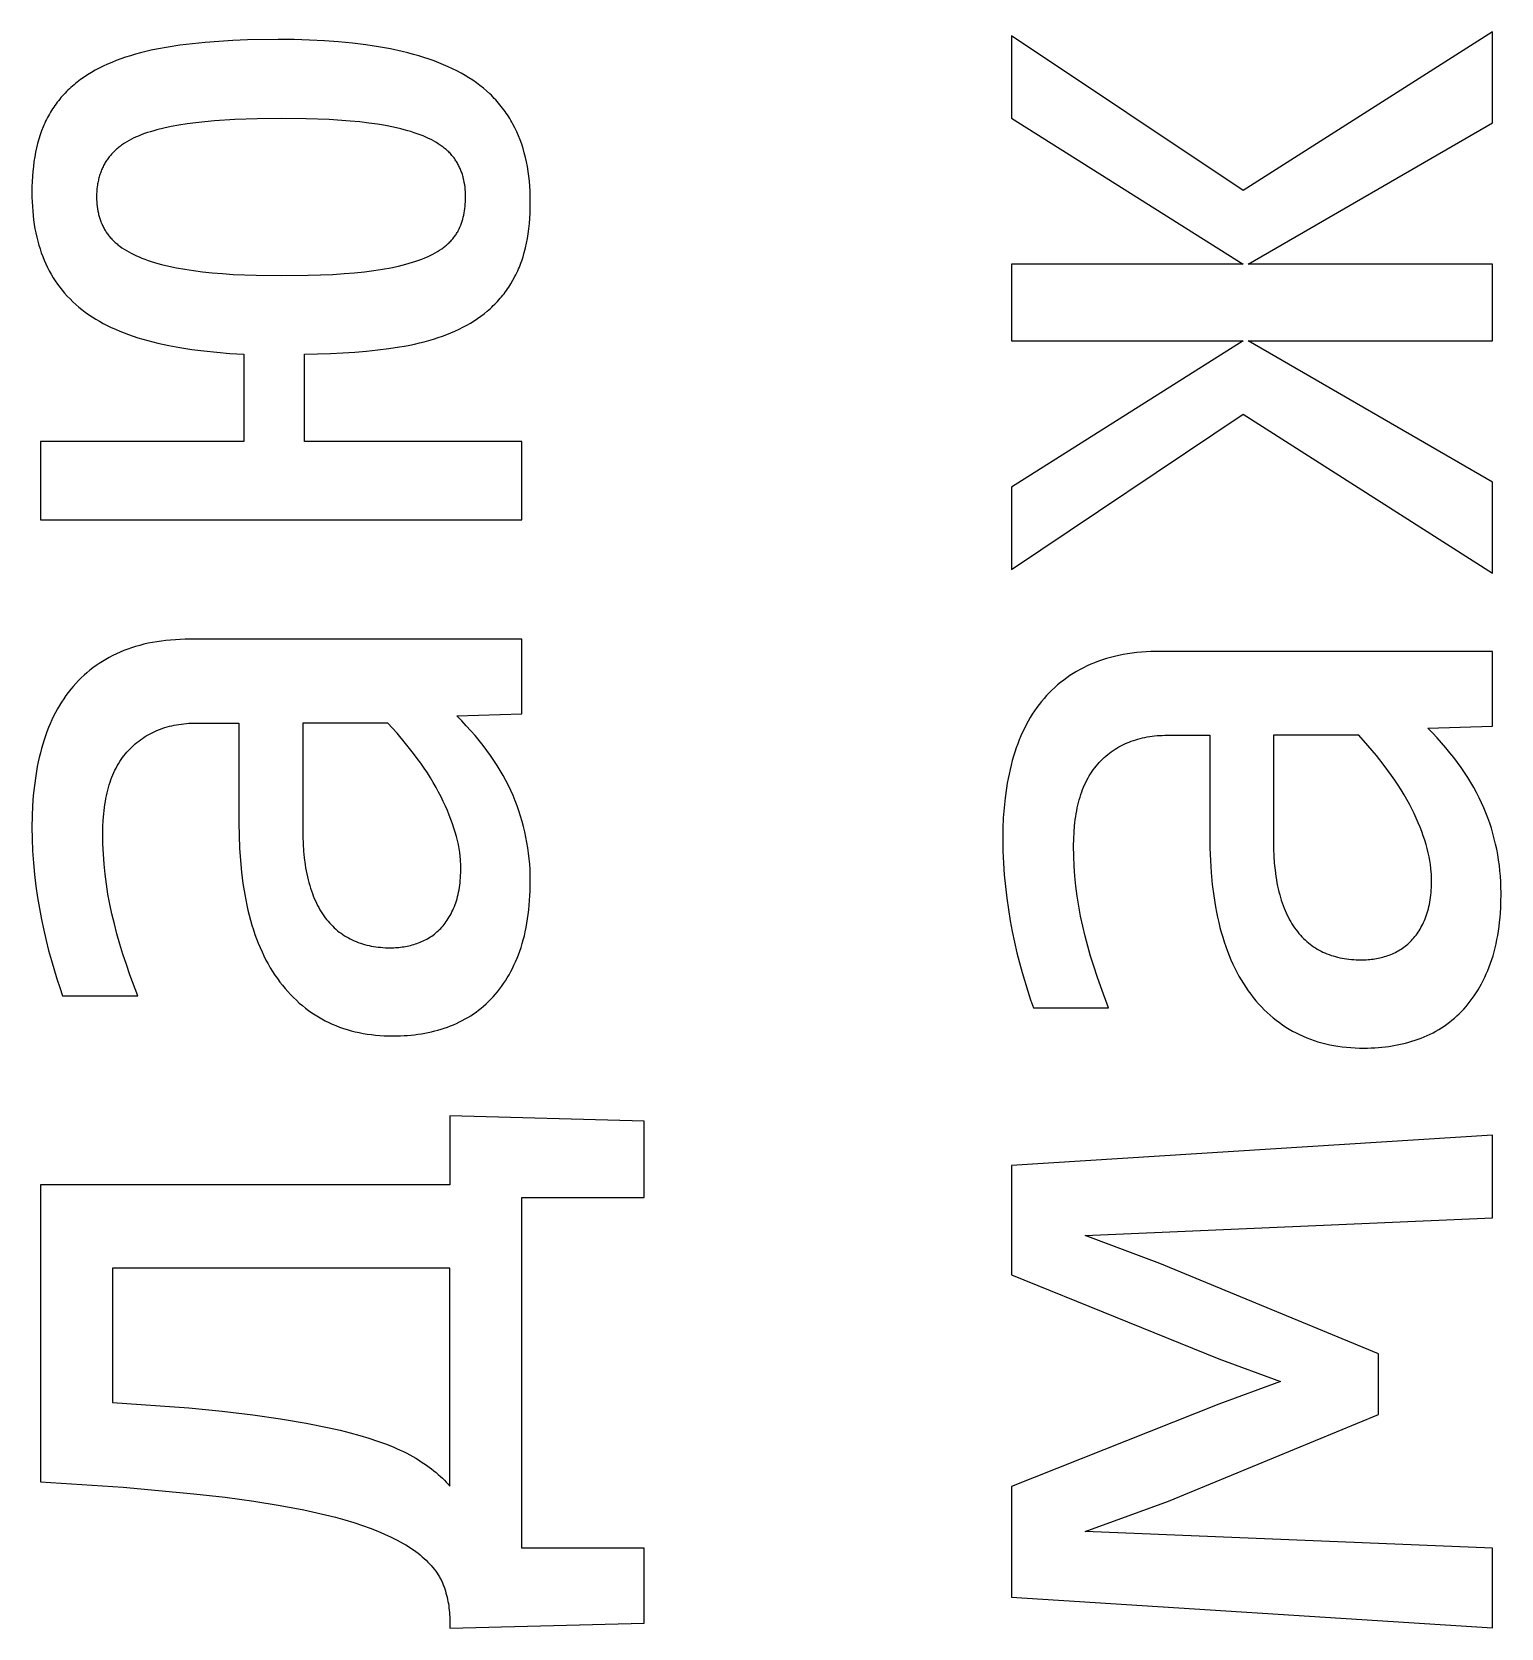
# Model space of a CAD drawing. Extents: x -175 to 175, y 1066 to 1531.
# Drawn here: x -30.6 to 16.3, y 1120.8 to 1171.8 of the extents above; entities that cross this region are included whole.
import ezdxf

# ---------------------------------------------------------------- set-up
doc = ezdxf.new("R2010")
doc.units = 0
doc.layers.add('DEFAULT', color=7, linetype='CONTINUOUS')

msp = doc.modelspace()

# ---------------------------------------------------------------- linework, layer by layer
at = {"layer": 'DEFAULT'}
for points in [[(0.637, 1154.625), (8.043, 1159.583), (16, 1154.503), (16, 1157.41), (8.196, 1161.924), (16, 1161.924), (16, 1164.373), (8.196, 1164.373), (16, 1168.887), (16, 1171.794), (8.043, 1166.729), (0.637, 1171.672), (0.637, 1169.04), (8.043, 1164.373), (0.637, 1164.373), (0.637, 1161.924), (8.043, 1161.924), (0.637, 1157.257)], [(-23.875, 1161.501), (-23.875, 1158.716), (-30.363, 1158.716), (-30.363, 1156.207), (-15, 1156.207), (-15, 1158.716), (-21.932, 1158.716), (-21.932, 1161.501), (-21.106, 1161.521), (-20.71, 1161.541), (-20.325, 1161.566), (-19.952, 1161.598), (-19.591, 1161.636), (-19.241, 1161.68), (-18.902, 1161.731), (-18.737, 1161.759), (-18.575, 1161.789), (-18.417, 1161.823), (-18.261, 1161.859), (-18.109, 1161.897), (-17.96, 1161.939), (-17.813, 1161.983), (-17.67, 1162.029), (-17.53, 1162.078), (-17.393, 1162.13), (-17.26, 1162.184), (-17.129, 1162.241), (-17.001, 1162.301), (-16.877, 1162.363), (-16.756, 1162.428), (-16.637, 1162.496), (-16.522, 1162.566), (-16.411, 1162.639), (-16.303, 1162.716), (-16.198, 1162.795), (-16.097, 1162.877), (-16.048, 1162.92), (-16, 1162.963), (-15.952, 1163.007), (-15.906, 1163.051), (-15.86, 1163.096), (-15.815, 1163.142), (-15.771, 1163.189), (-15.728, 1163.237), (-15.685, 1163.285), (-15.644, 1163.334), (-15.603, 1163.384), (-15.564, 1163.434), (-15.525, 1163.485), (-15.487, 1163.537), (-15.45, 1163.59), (-15.413, 1163.644), (-15.378, 1163.698), (-15.344, 1163.753), (-15.277, 1163.865), (-15.214, 1163.98), (-15.184, 1164.039), (-15.155, 1164.099), (-15.127, 1164.16), (-15.099, 1164.222), (-15.073, 1164.285), (-15.048, 1164.348), (-15.023, 1164.413), (-15, 1164.479), (-14.956, 1164.614), (-14.916, 1164.753), (-14.879, 1164.896), (-14.847, 1165.044), (-14.818, 1165.195), (-14.793, 1165.35), (-14.772, 1165.509), (-14.755, 1165.673), (-14.742, 1165.84), (-14.732, 1166.012), (-14.726, 1166.188), (-14.725, 1166.367), (-14.726, 1166.537), (-14.732, 1166.704), (-14.742, 1166.868), (-14.755, 1167.028), (-14.772, 1167.186), (-14.793, 1167.341), (-14.818, 1167.493), (-14.847, 1167.642), (-14.879, 1167.788), (-14.916, 1167.931), (-14.956, 1168.071), (-15, 1168.209), (-15.048, 1168.343), (-15.099, 1168.474), (-15.155, 1168.602), (-15.214, 1168.728), (-15.277, 1168.85), (-15.31, 1168.91), (-15.344, 1168.969), (-15.379, 1169.028), (-15.415, 1169.086), (-15.452, 1169.143), (-15.49, 1169.199), (-15.528, 1169.255), (-15.568, 1169.31), (-15.609, 1169.364), (-15.65, 1169.417), (-15.693, 1169.47), (-15.736, 1169.522), (-15.781, 1169.573), (-15.826, 1169.624), (-15.873, 1169.673), (-15.92, 1169.722), (-15.968, 1169.771), (-16.018, 1169.818), (-16.119, 1169.911), (-16.224, 1170.001), (-16.333, 1170.088), (-16.446, 1170.172), (-16.563, 1170.253), (-16.683, 1170.331), (-16.808, 1170.406), (-16.937, 1170.479), (-17.07, 1170.549), (-17.207, 1170.617), (-17.348, 1170.683), (-17.494, 1170.747), (-17.644, 1170.808), (-17.798, 1170.866), (-17.957, 1170.922), (-18.12, 1170.976), (-18.287, 1171.027), (-18.458, 1171.077), (-18.633, 1171.123), (-18.813, 1171.167), (-19.185, 1171.249), (-19.574, 1171.32), (-19.98, 1171.383), (-20.403, 1171.435), (-20.844, 1171.478), (-21.301, 1171.512), (-21.775, 1171.536), (-22.266, 1171.55), (-22.774, 1171.555), (-23.757, 1171.539), (-24.222, 1171.52), (-24.671, 1171.493), (-25.102, 1171.459), (-25.516, 1171.417), (-25.913, 1171.367), (-26.293, 1171.31), (-26.656, 1171.244), (-26.831, 1171.207), (-27.003, 1171.167), (-27.17, 1171.125), (-27.333, 1171.081), (-27.492, 1171.034), (-27.647, 1170.985), (-27.798, 1170.933), (-27.945, 1170.878), (-28.088, 1170.821), (-28.227, 1170.762), (-28.362, 1170.7), (-28.492, 1170.635), (-28.619, 1170.568), (-28.741, 1170.499), (-28.86, 1170.427), (-28.975, 1170.352), (-29.085, 1170.274), (-29.192, 1170.193), (-29.244, 1170.151), (-29.295, 1170.109), (-29.345, 1170.066), (-29.394, 1170.023), (-29.443, 1169.978), (-29.49, 1169.933), (-29.536, 1169.887), (-29.581, 1169.841), (-29.625, 1169.794), (-29.669, 1169.746), (-29.711, 1169.697), (-29.752, 1169.648), (-29.793, 1169.598), (-29.832, 1169.547), (-29.87, 1169.495), (-29.908, 1169.443), (-29.944, 1169.39), (-29.98, 1169.336), (-30.014, 1169.282), (-30.048, 1169.227), (-30.08, 1169.171), (-30.112, 1169.114), (-30.142, 1169.057), (-30.172, 1168.999), (-30.201, 1168.94), (-30.229, 1168.881), (-30.256, 1168.82), (-30.282, 1168.759), (-30.331, 1168.633), (-30.376, 1168.504), (-30.418, 1168.371), (-30.457, 1168.235), (-30.491, 1168.095), (-30.522, 1167.951), (-30.55, 1167.804), (-30.573, 1167.653), (-30.593, 1167.499), (-30.61, 1167.341), (-30.622, 1167.179), (-30.632, 1167.014), (-30.637, 1166.846), (-30.639, 1166.673), (-30.637, 1166.52), (-30.633, 1166.368), (-30.625, 1166.219), (-30.614, 1166.073), (-30.601, 1165.929), (-30.584, 1165.787), (-30.564, 1165.647), (-30.541, 1165.51), (-30.515, 1165.376), (-30.486, 1165.243), (-30.454, 1165.114), (-30.419, 1164.986), (-30.381, 1164.861), (-30.34, 1164.739), (-30.296, 1164.618), (-30.249, 1164.5), (-30.198, 1164.385), (-30.144, 1164.272), (-30.087, 1164.161), (-30.027, 1164.052), (-29.963, 1163.945), (-29.896, 1163.841), (-29.825, 1163.739), (-29.751, 1163.64), (-29.674, 1163.542), (-29.594, 1163.447), (-29.51, 1163.354), (-29.422, 1163.264), (-29.332, 1163.175), (-29.238, 1163.089), (-29.14, 1163.006), (-29.04, 1162.924), (-28.936, 1162.845), (-28.828, 1162.768), (-28.717, 1162.694), (-28.602, 1162.622), (-28.483, 1162.552), (-28.361, 1162.484), (-28.236, 1162.419), (-28.106, 1162.356), (-27.974, 1162.296), (-27.837, 1162.237), (-27.697, 1162.182), (-27.554, 1162.128), (-27.406, 1162.077), (-27.256, 1162.028), (-27.101, 1161.981), (-26.943, 1161.937), (-26.616, 1161.855), (-26.272, 1161.781), (-25.913, 1161.715), (-25.537, 1161.656), (-25.146, 1161.606), (-24.738, 1161.563), (-24.315, 1161.528)], [(-22.682, 1169.03), (-23.449, 1169.021), (-24.159, 1168.995), (-24.812, 1168.952), (-25.117, 1168.924), (-25.407, 1168.892), (-25.684, 1168.856), (-25.946, 1168.815), (-26.194, 1168.769), (-26.427, 1168.72), (-26.647, 1168.666), (-26.751, 1168.638), (-26.852, 1168.608), (-26.949, 1168.577), (-27.042, 1168.546), (-27.132, 1168.513), (-27.219, 1168.479), (-27.302, 1168.444), (-27.383, 1168.407), (-27.461, 1168.368), (-27.536, 1168.328), (-27.609, 1168.286), (-27.679, 1168.242), (-27.713, 1168.22), (-27.747, 1168.197), (-27.779, 1168.174), (-27.811, 1168.15), (-27.843, 1168.126), (-27.873, 1168.101), (-27.904, 1168.076), (-27.933, 1168.051), (-27.962, 1168.025), (-27.99, 1167.999), (-28.017, 1167.972), (-28.044, 1167.945), (-28.07, 1167.918), (-28.096, 1167.89), (-28.12, 1167.862), (-28.145, 1167.833), (-28.168, 1167.804), (-28.191, 1167.774), (-28.213, 1167.744), (-28.235, 1167.714), (-28.255, 1167.683), (-28.276, 1167.652), (-28.295, 1167.62), (-28.314, 1167.588), (-28.332, 1167.556), (-28.35, 1167.523), (-28.366, 1167.489), (-28.383, 1167.456), (-28.398, 1167.421), (-28.413, 1167.387), (-28.427, 1167.352), (-28.441, 1167.316), (-28.454, 1167.281), (-28.466, 1167.244), (-28.478, 1167.208), (-28.488, 1167.171), (-28.499, 1167.133), (-28.508, 1167.095), (-28.517, 1167.057), (-28.525, 1167.018), (-28.533, 1166.979), (-28.54, 1166.939), (-28.546, 1166.899), (-28.552, 1166.859), (-28.561, 1166.777), (-28.568, 1166.693), (-28.572, 1166.607), (-28.573, 1166.52), (-28.572, 1166.442), (-28.569, 1166.366), (-28.563, 1166.291), (-28.555, 1166.217), (-28.545, 1166.144), (-28.532, 1166.072), (-28.517, 1166.002), (-28.509, 1165.967), (-28.5, 1165.933), (-28.491, 1165.899), (-28.481, 1165.865), (-28.471, 1165.832), (-28.459, 1165.799), (-28.448, 1165.766), (-28.436, 1165.734), (-28.423, 1165.701), (-28.41, 1165.67), (-28.396, 1165.638), (-28.381, 1165.607), (-28.366, 1165.576), (-28.35, 1165.545), (-28.334, 1165.515), (-28.318, 1165.485), (-28.3, 1165.455), (-28.282, 1165.426), (-28.264, 1165.397), (-28.244, 1165.368), (-28.224, 1165.34), (-28.203, 1165.312), (-28.182, 1165.284), (-28.159, 1165.257), (-28.136, 1165.229), (-28.112, 1165.202), (-28.087, 1165.176), (-28.062, 1165.149), (-28.035, 1165.123), (-28.008, 1165.098), (-27.98, 1165.072), (-27.952, 1165.047), (-27.922, 1165.022), (-27.892, 1164.998), (-27.861, 1164.973), (-27.829, 1164.95), (-27.763, 1164.903), (-27.695, 1164.857), (-27.622, 1164.812), (-27.547, 1164.769), (-27.469, 1164.727), (-27.388, 1164.686), (-27.303, 1164.646), (-27.215, 1164.607), (-27.124, 1164.57), (-27.029, 1164.533), (-26.931, 1164.498), (-26.829, 1164.465), (-26.724, 1164.432), (-26.616, 1164.401), (-26.503, 1164.37), (-26.269, 1164.313), (-26.02, 1164.261), (-25.758, 1164.214), (-25.482, 1164.171), (-25.191, 1164.134), (-24.882, 1164.101), (-24.557, 1164.073), (-24.216, 1164.051), (-23.482, 1164.021), (-22.682, 1164.011), (-21.814, 1164.021), (-21.031, 1164.051), (-20.672, 1164.073), (-20.333, 1164.101), (-20.016, 1164.134), (-19.721, 1164.171), (-19.443, 1164.214), (-19.181, 1164.262), (-18.934, 1164.314), (-18.815, 1164.343), (-18.701, 1164.372), (-18.591, 1164.403), (-18.484, 1164.435), (-18.381, 1164.468), (-18.282, 1164.503), (-18.186, 1164.539), (-18.095, 1164.576), (-18.007, 1164.614), (-17.923, 1164.653), (-17.842, 1164.694), (-17.765, 1164.736), (-17.691, 1164.779), (-17.62, 1164.823), (-17.553, 1164.868), (-17.52, 1164.892), (-17.488, 1164.915), (-17.458, 1164.938), (-17.428, 1164.962), (-17.398, 1164.987), (-17.37, 1165.011), (-17.342, 1165.036), (-17.316, 1165.061), (-17.29, 1165.086), (-17.265, 1165.112), (-17.24, 1165.138), (-17.217, 1165.164), (-17.194, 1165.19), (-17.172, 1165.217), (-17.151, 1165.244), (-17.131, 1165.272), (-17.112, 1165.299), (-17.093, 1165.327), (-17.076, 1165.355), (-17.059, 1165.384), (-17.043, 1165.412), (-17.028, 1165.441), (-16.999, 1165.5), (-16.972, 1165.56), (-16.947, 1165.622), (-16.924, 1165.684), (-16.902, 1165.747), (-16.883, 1165.812), (-16.865, 1165.878), (-16.85, 1165.945), (-16.836, 1166.013), (-16.824, 1166.082), (-16.814, 1166.152), (-16.805, 1166.223), (-16.799, 1166.296), (-16.794, 1166.37), (-16.791, 1166.444), (-16.79, 1166.52), (-16.791, 1166.602), (-16.795, 1166.682), (-16.801, 1166.761), (-16.809, 1166.838), (-16.819, 1166.914), (-16.831, 1166.988), (-16.846, 1167.061), (-16.863, 1167.132), (-16.872, 1167.168), (-16.882, 1167.202), (-16.893, 1167.237), (-16.904, 1167.271), (-16.916, 1167.305), (-16.928, 1167.338), (-16.941, 1167.371), (-16.954, 1167.404), (-16.968, 1167.436), (-16.982, 1167.468), (-16.997, 1167.5), (-17.013, 1167.531), (-17.029, 1167.562), (-17.046, 1167.593), (-17.063, 1167.623), (-17.081, 1167.653), (-17.1, 1167.682), (-17.119, 1167.711), (-17.139, 1167.74), (-17.16, 1167.769), (-17.182, 1167.797), (-17.204, 1167.825), (-17.227, 1167.852), (-17.251, 1167.879), (-17.276, 1167.906), (-17.302, 1167.933), (-17.328, 1167.959), (-17.355, 1167.985), (-17.383, 1168.01), (-17.412, 1168.035), (-17.441, 1168.06), (-17.471, 1168.085), (-17.502, 1168.109), (-17.534, 1168.133), (-17.567, 1168.157), (-17.6, 1168.18), (-17.669, 1168.225), (-17.741, 1168.27), (-17.816, 1168.312), (-17.895, 1168.354), (-17.976, 1168.394), (-18.06, 1168.433), (-18.148, 1168.471), (-18.24, 1168.507), (-18.334, 1168.542), (-18.432, 1168.576), (-18.534, 1168.609), (-18.639, 1168.64), (-18.748, 1168.67), (-18.86, 1168.699), (-19.095, 1168.753), (-19.343, 1168.802), (-19.605, 1168.846), (-19.881, 1168.884), (-20.173, 1168.919), (-20.481, 1168.948), (-21.148, 1168.993), (-21.881, 1169.021)], [(-17.066, 1149.948), (-15, 1150.009), (-15, 1152.396), (-25.589, 1152.396), (-25.748, 1152.395), (-25.905, 1152.39), (-26.059, 1152.382), (-26.211, 1152.371), (-26.36, 1152.356), (-26.506, 1152.338), (-26.649, 1152.317), (-26.79, 1152.293), (-26.929, 1152.266), (-27.064, 1152.235), (-27.197, 1152.201), (-27.328, 1152.164), (-27.456, 1152.124), (-27.581, 1152.08), (-27.703, 1152.033), (-27.823, 1151.983), (-27.941, 1151.93), (-28.055, 1151.874), (-28.168, 1151.816), (-28.278, 1151.754), (-28.385, 1151.69), (-28.49, 1151.623), (-28.592, 1151.553), (-28.692, 1151.48), (-28.789, 1151.405), (-28.884, 1151.326), (-28.976, 1151.245), (-29.066, 1151.161), (-29.153, 1151.074), (-29.238, 1150.985), (-29.32, 1150.892), (-29.399, 1150.797), (-29.477, 1150.699), (-29.551, 1150.599), (-29.623, 1150.495), (-29.693, 1150.389), (-29.76, 1150.281), (-29.825, 1150.169), (-29.887, 1150.055), (-29.946, 1149.938), (-30.004, 1149.819), (-30.058, 1149.697), (-30.11, 1149.572), (-30.16, 1149.444), (-30.207, 1149.314), (-30.251, 1149.181), (-30.293, 1149.046), (-30.333, 1148.907), (-30.37, 1148.767), (-30.405, 1148.624), (-30.437, 1148.479), (-30.467, 1148.332), (-30.494, 1148.182), (-30.519, 1148.031), (-30.562, 1147.721), (-30.596, 1147.404), (-30.62, 1147.077), (-30.634, 1146.742), (-30.639, 1146.398), (-30.634, 1146.016), (-30.618, 1145.637), (-30.592, 1145.259), (-30.555, 1144.883), (-30.509, 1144.512), (-30.457, 1144.148), (-30.398, 1143.793), (-30.333, 1143.445), (-30.262, 1143.105), (-30.186, 1142.773), (-30.105, 1142.45), (-30.019, 1142.136), (-29.841, 1141.545), (-29.751, 1141.271), (-29.66, 1141.011), (-27.257, 1141.011), (-27.51, 1141.68), (-27.624, 1142.01), (-27.731, 1142.337), (-27.831, 1142.662), (-27.923, 1142.984), (-28.007, 1143.304), (-28.083, 1143.621), (-28.152, 1143.937), (-28.211, 1144.254), (-28.261, 1144.573), (-28.301, 1144.893), (-28.333, 1145.213), (-28.356, 1145.536), (-28.37, 1145.859), (-28.374, 1146.184), (-28.371, 1146.404), (-28.361, 1146.617), (-28.345, 1146.823), (-28.335, 1146.923), (-28.323, 1147.021), (-28.309, 1147.118), (-28.294, 1147.213), (-28.277, 1147.306), (-28.259, 1147.397), (-28.239, 1147.487), (-28.217, 1147.574), (-28.194, 1147.66), (-28.169, 1147.744), (-28.143, 1147.827), (-28.115, 1147.907), (-28.086, 1147.986), (-28.054, 1148.063), (-28.022, 1148.138), (-27.987, 1148.211), (-27.951, 1148.283), (-27.914, 1148.353), (-27.874, 1148.421), (-27.834, 1148.487), (-27.791, 1148.551), (-27.747, 1148.614), (-27.702, 1148.675), (-27.655, 1148.734), (-27.606, 1148.791), (-27.555, 1148.846), (-27.504, 1148.9), (-27.451, 1148.952), (-27.397, 1149.002), (-27.342, 1149.051), (-27.286, 1149.097), (-27.229, 1149.143), (-27.171, 1149.186), (-27.112, 1149.228), (-27.052, 1149.268), (-26.991, 1149.306), (-26.928, 1149.343), (-26.865, 1149.378), (-26.801, 1149.411), (-26.735, 1149.442), (-26.669, 1149.472), (-26.601, 1149.5), (-26.532, 1149.527), (-26.463, 1149.551), (-26.392, 1149.574), (-26.32, 1149.596), (-26.247, 1149.615), (-26.173, 1149.633), (-26.098, 1149.649), (-26.022, 1149.664), (-25.945, 1149.677), (-25.867, 1149.688), (-25.787, 1149.697), (-25.707, 1149.705), (-25.625, 1149.711), (-25.543, 1149.715), (-25.459, 1149.718), (-25.375, 1149.718), (-24.028, 1149.718), (-24.028, 1146.536), (-24.023, 1146.121), (-24.008, 1145.72), (-23.982, 1145.331), (-23.947, 1144.955), (-23.901, 1144.592), (-23.844, 1144.242), (-23.812, 1144.072), (-23.778, 1143.905), (-23.741, 1143.741), (-23.701, 1143.58), (-23.659, 1143.423), (-23.614, 1143.269), (-23.567, 1143.118), (-23.517, 1142.97), (-23.465, 1142.825), (-23.41, 1142.684), (-23.352, 1142.546), (-23.292, 1142.411), (-23.23, 1142.279), (-23.165, 1142.151), (-23.097, 1142.026), (-23.027, 1141.904), (-22.954, 1141.785), (-22.878, 1141.669), (-22.8, 1141.557), (-22.72, 1141.448), (-22.637, 1141.342), (-22.553, 1141.239), (-22.466, 1141.14), (-22.377, 1141.044), (-22.287, 1140.952), (-22.194, 1140.863), (-22.1, 1140.777), (-22.003, 1140.694), (-21.905, 1140.615), (-21.804, 1140.54), (-21.702, 1140.467), (-21.598, 1140.399), (-21.492, 1140.333), (-21.383, 1140.271), (-21.273, 1140.212), (-21.161, 1140.156), (-21.047, 1140.104), (-20.931, 1140.056), (-20.813, 1140.01), (-20.693, 1139.968), (-20.571, 1139.93), (-20.447, 1139.894), (-20.321, 1139.862), (-20.194, 1139.834), (-20.064, 1139.808), (-19.932, 1139.787), (-19.799, 1139.768), (-19.663, 1139.753), (-19.525, 1139.741), (-19.386, 1139.733), (-19.244, 1139.728), (-19.101, 1139.726), (-18.985, 1139.727), (-18.87, 1139.731), (-18.756, 1139.736), (-18.643, 1139.744), (-18.531, 1139.754), (-18.42, 1139.766), (-18.311, 1139.78), (-18.202, 1139.797), (-18.094, 1139.816), (-17.988, 1139.837), (-17.883, 1139.86), (-17.778, 1139.885), (-17.675, 1139.913), (-17.573, 1139.943), (-17.472, 1139.975), (-17.372, 1140.009), (-17.273, 1140.046), (-17.176, 1140.085), (-17.081, 1140.127), (-16.987, 1140.171), (-16.895, 1140.217), (-16.804, 1140.267), (-16.715, 1140.318), (-16.628, 1140.373), (-16.542, 1140.429), (-16.458, 1140.489), (-16.375, 1140.55), (-16.294, 1140.615), (-16.215, 1140.681), (-16.138, 1140.751), (-16.061, 1140.822), (-15.987, 1140.897), (-15.914, 1140.974), (-15.844, 1141.053), (-15.775, 1141.135), (-15.708, 1141.219), (-15.643, 1141.307), (-15.581, 1141.396), (-15.52, 1141.489), (-15.461, 1141.583), (-15.404, 1141.681), (-15.349, 1141.781), (-15.296, 1141.883), (-15.245, 1141.988), (-15.196, 1142.096), (-15.149, 1142.206), (-15.104, 1142.319), (-15.061, 1142.435), (-15.02, 1142.553), (-14.982, 1142.674), (-14.947, 1142.798), (-14.914, 1142.925), (-14.884, 1143.055), (-14.856, 1143.188), (-14.831, 1143.325), (-14.809, 1143.464), (-14.789, 1143.606), (-14.772, 1143.751), (-14.757, 1143.899), (-14.746, 1144.05), (-14.736, 1144.204), (-14.73, 1144.361), (-14.725, 1144.684), (-14.727, 1144.861), (-14.733, 1145.038), (-14.744, 1145.213), (-14.759, 1145.387), (-14.778, 1145.561), (-14.802, 1145.733), (-14.83, 1145.904), (-14.862, 1146.075), (-14.899, 1146.244), (-14.94, 1146.412), (-14.985, 1146.579), (-15.034, 1146.746), (-15.088, 1146.911), (-15.146, 1147.075), (-15.209, 1147.238), (-15.275, 1147.4), (-15.347, 1147.562), (-15.424, 1147.723), (-15.506, 1147.884), (-15.594, 1148.044), (-15.687, 1148.205), (-15.785, 1148.365), (-15.889, 1148.524), (-15.998, 1148.684), (-16.113, 1148.843), (-16.233, 1149.002), (-16.358, 1149.16), (-16.489, 1149.318), (-16.625, 1149.476), (-16.767, 1149.634), (-16.914, 1149.791)], [(13.934, 1149.56), (16, 1149.621), (16, 1152.008), (5.411, 1152.008), (5.252, 1152.007), (5.095, 1152.002), (4.941, 1151.994), (4.789, 1151.983), (4.64, 1151.968), (4.494, 1151.95), (4.351, 1151.929), (4.21, 1151.905), (4.071, 1151.878), (3.936, 1151.847), (3.803, 1151.813), (3.672, 1151.776), (3.544, 1151.736), (3.419, 1151.692), (3.297, 1151.645), (3.177, 1151.595), (3.059, 1151.542), (2.945, 1151.486), (2.832, 1151.428), (2.722, 1151.366), (2.615, 1151.302), (2.51, 1151.235), (2.408, 1151.165), (2.308, 1151.092), (2.211, 1151.017), (2.116, 1150.938), (2.024, 1150.857), (1.934, 1150.773), (1.847, 1150.686), (1.762, 1150.597), (1.68, 1150.505), (1.601, 1150.409), (1.523, 1150.311), (1.449, 1150.211), (1.377, 1150.107), (1.307, 1150.001), (1.24, 1149.893), (1.175, 1149.781), (1.113, 1149.667), (1.054, 1149.55), (0.996, 1149.431), (0.942, 1149.309), (0.89, 1149.184), (0.84, 1149.057), (0.793, 1148.926), (0.749, 1148.793), (0.707, 1148.658), (0.667, 1148.52), (0.63, 1148.379), (0.595, 1148.236), (0.563, 1148.091), (0.533, 1147.944), (0.506, 1147.794), (0.481, 1147.643), (0.438, 1147.334), (0.404, 1147.016), (0.38, 1146.689), (0.366, 1146.354), (0.361, 1146.01), (0.366, 1145.628), (0.382, 1145.249), (0.408, 1144.871), (0.445, 1144.495), (0.491, 1144.124), (0.543, 1143.761), (0.602, 1143.405), (0.667, 1143.057), (0.738, 1142.717), (0.814, 1142.385), (0.895, 1142.062), (0.981, 1141.748), (1.159, 1141.157), (1.249, 1140.883), (1.34, 1140.624), (3.743, 1140.624), (3.49, 1141.292), (3.376, 1141.622), (3.269, 1141.949), (3.169, 1142.274), (3.077, 1142.596), (2.993, 1142.916), (2.917, 1143.233), (2.848, 1143.549), (2.789, 1143.866), (2.739, 1144.185), (2.699, 1144.505), (2.667, 1144.826), (2.644, 1145.148), (2.63, 1145.471), (2.626, 1145.796), (2.629, 1146.016), (2.639, 1146.229), (2.655, 1146.435), (2.665, 1146.535), (2.677, 1146.634), (2.691, 1146.73), (2.706, 1146.825), (2.723, 1146.918), (2.741, 1147.009), (2.761, 1147.099), (2.783, 1147.187), (2.806, 1147.272), (2.831, 1147.357), (2.857, 1147.439), (2.885, 1147.519), (2.914, 1147.598), (2.946, 1147.675), (2.978, 1147.75), (3.013, 1147.823), (3.049, 1147.895), (3.086, 1147.965), (3.126, 1148.033), (3.166, 1148.099), (3.209, 1148.163), (3.253, 1148.226), (3.298, 1148.287), (3.345, 1148.346), (3.394, 1148.403), (3.445, 1148.458), (3.496, 1148.512), (3.549, 1148.564), (3.603, 1148.614), (3.658, 1148.663), (3.714, 1148.71), (3.771, 1148.755), (3.829, 1148.798), (3.888, 1148.84), (3.948, 1148.88), (4.009, 1148.918), (4.072, 1148.955), (4.135, 1148.99), (4.199, 1149.023), (4.265, 1149.055), (4.331, 1149.084), (4.399, 1149.112), (4.468, 1149.139), (4.537, 1149.164), (4.608, 1149.187), (4.68, 1149.208), (4.753, 1149.227), (4.827, 1149.245), (4.902, 1149.262), (4.978, 1149.276), (5.055, 1149.289), (5.133, 1149.3), (5.213, 1149.309), (5.293, 1149.317), (5.375, 1149.323), (5.457, 1149.327), (5.541, 1149.33), (5.625, 1149.331), (6.972, 1149.331), (6.972, 1146.148), (6.977, 1145.733), (6.992, 1145.332), (7.018, 1144.943), (7.053, 1144.567), (7.099, 1144.204), (7.156, 1143.854), (7.188, 1143.684), (7.222, 1143.517), (7.259, 1143.353), (7.299, 1143.192), (7.341, 1143.035), (7.386, 1142.881), (7.433, 1142.73), (7.483, 1142.582), (7.535, 1142.438), (7.59, 1142.296), (7.648, 1142.158), (7.708, 1142.023), (7.77, 1141.892), (7.835, 1141.763), (7.903, 1141.638), (7.973, 1141.516), (8.046, 1141.397), (8.122, 1141.281), (8.2, 1141.169), (8.28, 1141.06), (8.363, 1140.954), (8.447, 1140.851), (8.534, 1140.752), (8.623, 1140.656), (8.713, 1140.564), (8.806, 1140.475), (8.9, 1140.389), (8.997, 1140.307), (9.095, 1140.228), (9.196, 1140.152), (9.298, 1140.08), (9.402, 1140.011), (9.508, 1139.945), (9.617, 1139.883), (9.727, 1139.824), (9.839, 1139.769), (9.953, 1139.716), (10.069, 1139.668), (10.187, 1139.622), (10.307, 1139.58), (10.429, 1139.542), (10.553, 1139.506), (10.679, 1139.474), (10.806, 1139.446), (10.936, 1139.421), (11.068, 1139.399), (11.201, 1139.38), (11.337, 1139.365), (11.475, 1139.353), (11.614, 1139.345), (11.756, 1139.34), (11.899, 1139.338), (12.015, 1139.339), (12.13, 1139.343), (12.244, 1139.348), (12.357, 1139.356), (12.469, 1139.366), (12.58, 1139.378), (12.689, 1139.392), (12.798, 1139.409), (12.906, 1139.428), (13.012, 1139.449), (13.117, 1139.472), (13.222, 1139.497), (13.325, 1139.525), (13.427, 1139.555), (13.528, 1139.587), (13.628, 1139.621), (13.727, 1139.658), (13.824, 1139.697), (13.919, 1139.739), (14.013, 1139.783), (14.105, 1139.83), (14.196, 1139.879), (14.285, 1139.93), (14.372, 1139.985), (14.458, 1140.041), (14.542, 1140.101), (14.625, 1140.162), (14.706, 1140.227), (14.785, 1140.293), (14.862, 1140.363), (14.939, 1140.434), (15.013, 1140.509), (15.086, 1140.586), (15.156, 1140.665), (15.225, 1140.747), (15.292, 1140.832), (15.357, 1140.919), (15.419, 1141.008), (15.48, 1141.101), (15.539, 1141.195), (15.596, 1141.293), (15.651, 1141.393), (15.704, 1141.495), (15.755, 1141.601), (15.804, 1141.708), (15.851, 1141.818), (15.896, 1141.931), (15.939, 1142.047), (15.98, 1142.165), (16.018, 1142.286), (16.053, 1142.41), (16.086, 1142.537), (16.116, 1142.667), (16.144, 1142.801), (16.169, 1142.937), (16.191, 1143.076), (16.211, 1143.218), (16.228, 1143.363), (16.243, 1143.511), (16.254, 1143.662), (16.264, 1143.816), (16.27, 1143.973), (16.275, 1144.296), (16.273, 1144.473), (16.267, 1144.65), (16.256, 1144.825), (16.241, 1145), (16.222, 1145.173), (16.198, 1145.345), (16.17, 1145.516), (16.138, 1145.687), (16.101, 1145.856), (16.06, 1146.024), (16.015, 1146.191), (15.966, 1146.358), (15.912, 1146.523), (15.854, 1146.687), (15.791, 1146.85), (15.725, 1147.012), (15.653, 1147.174), (15.576, 1147.335), (15.494, 1147.496), (15.406, 1147.656), (15.313, 1147.817), (15.215, 1147.977), (15.111, 1148.136), (15.002, 1148.296), (14.887, 1148.455), (14.767, 1148.614), (14.642, 1148.772), (14.511, 1148.93), (14.375, 1149.088), (14.233, 1149.246), (14.086, 1149.403)], [(-21.993, 1146.337), (-21.99, 1146.092), (-21.981, 1145.857), (-21.965, 1145.629), (-21.943, 1145.411), (-21.915, 1145.201), (-21.899, 1145.099), (-21.881, 1145), (-21.862, 1144.902), (-21.841, 1144.807), (-21.818, 1144.714), (-21.794, 1144.623), (-21.769, 1144.534), (-21.742, 1144.447), (-21.714, 1144.362), (-21.684, 1144.279), (-21.653, 1144.199), (-21.621, 1144.12), (-21.588, 1144.043), (-21.553, 1143.969), (-21.517, 1143.896), (-21.48, 1143.825), (-21.441, 1143.757), (-21.401, 1143.69), (-21.36, 1143.626), (-21.317, 1143.563), (-21.273, 1143.503), (-21.228, 1143.445), (-21.182, 1143.388), (-21.134, 1143.333), (-21.085, 1143.281), (-21.035, 1143.23), (-20.984, 1143.181), (-20.932, 1143.134), (-20.879, 1143.088), (-20.824, 1143.045), (-20.769, 1143.003), (-20.712, 1142.963), (-20.654, 1142.925), (-20.595, 1142.889), (-20.535, 1142.855), (-20.474, 1142.823), (-20.412, 1142.792), (-20.348, 1142.764), (-20.284, 1142.737), (-20.218, 1142.712), (-20.151, 1142.688), (-20.084, 1142.667), (-20.015, 1142.647), (-19.945, 1142.628), (-19.875, 1142.612), (-19.803, 1142.597), (-19.73, 1142.584), (-19.657, 1142.573), (-19.582, 1142.563), (-19.506, 1142.556), (-19.429, 1142.549), (-19.351, 1142.545), (-19.273, 1142.543), (-19.193, 1142.542), (-19.137, 1142.542), (-19.082, 1142.544), (-19.028, 1142.547), (-18.973, 1142.55), (-18.919, 1142.555), (-18.865, 1142.561), (-18.812, 1142.568), (-18.759, 1142.576), (-18.706, 1142.585), (-18.653, 1142.595), (-18.601, 1142.607), (-18.549, 1142.619), (-18.497, 1142.633), (-18.446, 1142.647), (-18.394, 1142.663), (-18.344, 1142.679), (-18.293, 1142.697), (-18.244, 1142.716), (-18.195, 1142.737), (-18.147, 1142.759), (-18.099, 1142.782), (-18.052, 1142.806), (-18.006, 1142.832), (-17.961, 1142.859), (-17.916, 1142.888), (-17.873, 1142.917), (-17.829, 1142.948), (-17.787, 1142.981), (-17.745, 1143.014), (-17.704, 1143.049), (-17.664, 1143.086), (-17.624, 1143.123), (-17.586, 1143.162), (-17.548, 1143.203), (-17.511, 1143.244), (-17.476, 1143.288), (-17.441, 1143.332), (-17.407, 1143.379), (-17.375, 1143.426), (-17.343, 1143.475), (-17.313, 1143.526), (-17.283, 1143.577), (-17.254, 1143.631), (-17.227, 1143.686), (-17.2, 1143.742), (-17.175, 1143.799), (-17.15, 1143.858), (-17.127, 1143.919), (-17.105, 1143.981), (-17.084, 1144.045), (-17.065, 1144.11), (-17.047, 1144.177), (-17.03, 1144.246), (-17.015, 1144.316), (-17.001, 1144.388), (-16.989, 1144.462), (-16.979, 1144.538), (-16.969, 1144.615), (-16.961, 1144.693), (-16.955, 1144.774), (-16.95, 1144.856), (-16.946, 1144.94), (-16.943, 1145.112), (-16.944, 1145.17), (-16.946, 1145.228), (-16.948, 1145.287), (-16.952, 1145.346), (-16.963, 1145.466), (-16.978, 1145.588), (-16.998, 1145.712), (-17.022, 1145.839), (-17.05, 1145.967), (-17.083, 1146.098), (-17.12, 1146.23), (-17.162, 1146.365), (-17.207, 1146.501), (-17.258, 1146.64), (-17.312, 1146.781), (-17.371, 1146.924), (-17.434, 1147.069), (-17.502, 1147.217), (-17.574, 1147.365), (-17.652, 1147.515), (-17.734, 1147.666), (-17.822, 1147.818), (-17.915, 1147.97), (-18.012, 1148.124), (-18.115, 1148.279), (-18.223, 1148.435), (-18.336, 1148.592), (-18.454, 1148.75), (-18.706, 1149.069), (-18.977, 1149.391), (-19.269, 1149.718), (-21.993, 1149.718)], [(9.007, 1145.949), (9.01, 1145.704), (9.019, 1145.469), (9.035, 1145.241), (9.057, 1145.023), (9.085, 1144.813), (9.101, 1144.711), (9.119, 1144.612), (9.138, 1144.514), (9.159, 1144.419), (9.182, 1144.326), (9.206, 1144.235), (9.231, 1144.146), (9.258, 1144.059), (9.286, 1143.974), (9.316, 1143.892), (9.347, 1143.811), (9.379, 1143.732), (9.412, 1143.655), (9.447, 1143.581), (9.483, 1143.508), (9.52, 1143.438), (9.559, 1143.369), (9.599, 1143.302), (9.64, 1143.238), (9.683, 1143.175), (9.727, 1143.115), (9.772, 1143.057), (9.818, 1143), (9.866, 1142.946), (9.915, 1142.893), (9.965, 1142.842), (10.016, 1142.793), (10.068, 1142.746), (10.121, 1142.7), (10.176, 1142.657), (10.231, 1142.615), (10.288, 1142.575), (10.346, 1142.538), (10.405, 1142.501), (10.465, 1142.467), (10.526, 1142.435), (10.588, 1142.404), (10.652, 1142.376), (10.716, 1142.349), (10.782, 1142.324), (10.849, 1142.3), (10.916, 1142.279), (10.985, 1142.259), (11.055, 1142.24), (11.125, 1142.224), (11.197, 1142.209), (11.27, 1142.196), (11.343, 1142.185), (11.418, 1142.175), (11.494, 1142.168), (11.571, 1142.162), (11.649, 1142.157), (11.727, 1142.155), (11.807, 1142.154), (11.863, 1142.154), (11.918, 1142.156), (11.972, 1142.159), (12.027, 1142.162), (12.081, 1142.167), (12.135, 1142.173), (12.188, 1142.18), (12.241, 1142.188), (12.294, 1142.197), (12.347, 1142.208), (12.399, 1142.219), (12.451, 1142.231), (12.503, 1142.245), (12.554, 1142.259), (12.606, 1142.275), (12.656, 1142.292), (12.707, 1142.309), (12.756, 1142.329), (12.805, 1142.349), (12.853, 1142.371), (12.901, 1142.394), (12.948, 1142.418), (12.994, 1142.444), (13.039, 1142.471), (13.084, 1142.5), (13.127, 1142.529), (13.171, 1142.56), (13.213, 1142.593), (13.255, 1142.626), (13.296, 1142.661), (13.336, 1142.698), (13.376, 1142.735), (13.414, 1142.774), (13.452, 1142.815), (13.489, 1142.856), (13.524, 1142.9), (13.559, 1142.944), (13.593, 1142.991), (13.625, 1143.038), (13.657, 1143.087), (13.687, 1143.138), (13.717, 1143.19), (13.746, 1143.243), (13.773, 1143.298), (13.8, 1143.354), (13.825, 1143.411), (13.85, 1143.47), (13.873, 1143.531), (13.895, 1143.593), (13.916, 1143.657), (13.935, 1143.722), (13.953, 1143.789), (13.97, 1143.858), (13.985, 1143.928), (13.999, 1144), (14.011, 1144.074), (14.021, 1144.15), (14.031, 1144.227), (14.039, 1144.306), (14.045, 1144.386), (14.05, 1144.468), (14.054, 1144.552), (14.057, 1144.725), (14.056, 1144.782), (14.054, 1144.84), (14.052, 1144.899), (14.048, 1144.958), (14.037, 1145.078), (14.022, 1145.2), (14.002, 1145.325), (13.978, 1145.451), (13.95, 1145.579), (13.917, 1145.71), (13.88, 1145.842), (13.838, 1145.977), (13.793, 1146.114), (13.742, 1146.252), (13.688, 1146.393), (13.629, 1146.536), (13.566, 1146.681), (13.498, 1146.829), (13.426, 1146.977), (13.348, 1147.127), (13.266, 1147.278), (13.178, 1147.43), (13.085, 1147.583), (12.988, 1147.736), (12.885, 1147.891), (12.777, 1148.047), (12.664, 1148.204), (12.546, 1148.362), (12.294, 1148.681), (12.023, 1149.004), (11.731, 1149.331), (9.007, 1149.331)], [(-17.295, 1121.027), (-17.295, 1120.813), (-11.083, 1120.966), (-11.083, 1123.368), (-15, 1123.368), (-15, 1134.569), (-11.083, 1134.569), (-11.083, 1137.002), (-17.295, 1137.171), (-17.295, 1134.967), (-30.363, 1134.967), (-30.363, 1125.48), (-27.724, 1125.309), (-25.467, 1125.105), (-24.473, 1124.989), (-23.556, 1124.864), (-22.717, 1124.729), (-21.955, 1124.585), (-21.265, 1124.431), (-20.946, 1124.35), (-20.643, 1124.267), (-20.356, 1124.182), (-20.087, 1124.094), (-19.834, 1124.004), (-19.598, 1123.911), (-19.377, 1123.816), (-19.168, 1123.719), (-18.971, 1123.62), (-18.878, 1123.57), (-18.787, 1123.519), (-18.7, 1123.468), (-18.616, 1123.416), (-18.534, 1123.363), (-18.456, 1123.31), (-18.381, 1123.257), (-18.31, 1123.202), (-18.241, 1123.148), (-18.175, 1123.093), (-18.112, 1123.037), (-18.052, 1122.98), (-17.995, 1122.923), (-17.939, 1122.866), (-17.887, 1122.808), (-17.837, 1122.749), (-17.79, 1122.69), (-17.745, 1122.63), (-17.703, 1122.569), (-17.663, 1122.508), (-17.626, 1122.446), (-17.608, 1122.415), (-17.591, 1122.384), (-17.575, 1122.352), (-17.559, 1122.321), (-17.544, 1122.289), (-17.53, 1122.257), (-17.516, 1122.225), (-17.503, 1122.193), (-17.491, 1122.161), (-17.479, 1122.129), (-17.457, 1122.063), (-17.436, 1121.998), (-17.417, 1121.931), (-17.399, 1121.865), (-17.382, 1121.797), (-17.367, 1121.73), (-17.353, 1121.662), (-17.341, 1121.593), (-17.33, 1121.524), (-17.321, 1121.454), (-17.313, 1121.384), (-17.307, 1121.314), (-17.302, 1121.243), (-17.298, 1121.171), (-17.296, 1121.099)], [(16, 1136.553), (0.637, 1135.589), (0.637, 1132.1), (7.262, 1129.407), (9.236, 1128.688), (7.262, 1127.969), (0.637, 1125.337), (0.637, 1121.802), (16, 1120.822), (16, 1123.363), (2.993, 1123.898), (5.656, 1124.862), (12.358, 1127.632), (12.358, 1129.575), (5.38, 1132.452), (2.993, 1133.355), (16, 1133.921)], [(-28.068, 1128.02), (-25.631, 1127.844), (-24.559, 1127.739), (-23.585, 1127.622), (-22.696, 1127.494), (-21.882, 1127.356), (-21.143, 1127.207), (-20.801, 1127.129), (-20.478, 1127.048), (-20.172, 1126.964), (-19.882, 1126.877), (-19.608, 1126.787), (-19.35, 1126.694), (-19.107, 1126.598), (-18.992, 1126.549), (-18.88, 1126.499), (-18.773, 1126.448), (-18.669, 1126.396), (-18.569, 1126.344), (-18.474, 1126.291), (-18.381, 1126.237), (-18.291, 1126.182), (-18.204, 1126.127), (-18.119, 1126.071), (-18.036, 1126.014), (-17.956, 1125.956), (-17.879, 1125.898), (-17.804, 1125.839), (-17.732, 1125.78), (-17.662, 1125.719), (-17.595, 1125.658), (-17.53, 1125.596), (-17.467, 1125.534), (-17.407, 1125.471), (-17.35, 1125.407), (-17.295, 1125.342), (-17.295, 1132.305), (-28.068, 1132.305)]]:
    msp.add_lwpolyline(points, close=True, dxfattribs=at)

doc.saveas('drawing.dxf')
